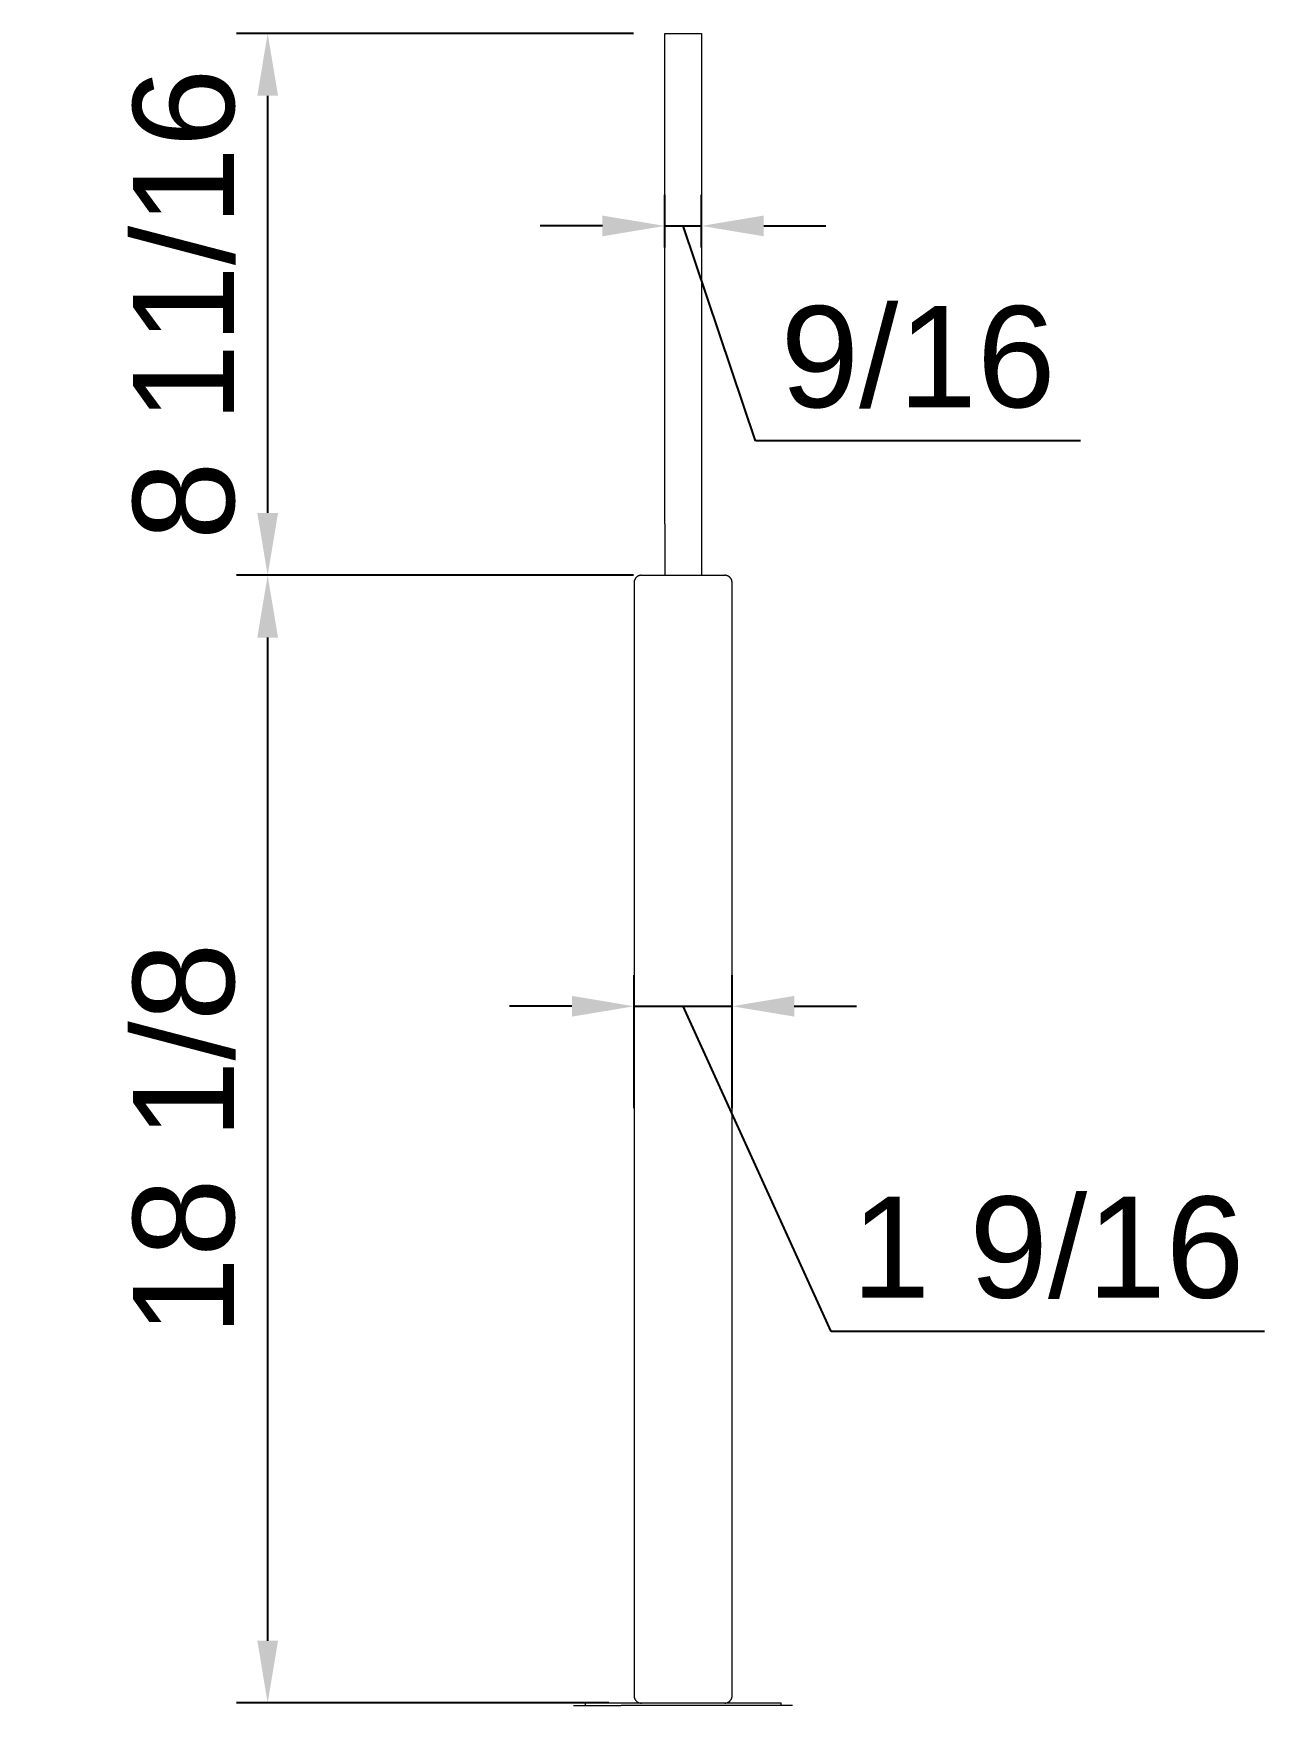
# Model space of a CAD drawing. Header units: inches. Extents: x -13 to 609, y -6 to 131.
# Drawn here: x 521.19 to 540.97, y 103.76 to 130.61 of the extents above; entities that cross this region are included whole.
import ezdxf

# ---------------------------------------------------------------- set-up
doc = ezdxf.new("R2010")
doc.units = ezdxf.units.IN
doc.header["$PDSIZE"] = -1
doc.layers.add('ZANO_R', color=7, linetype='Continuous', lineweight=0)
doc.styles.add('Arial', font='arial.ttf')
doc.styles.get("Standard").update_dxf_attribs({"font": 'ARIALUNI.TTF'})
doc.dimstyles.new('amerykanie', dxfattribs={"dimtxt": 50, "dimasz": 50, "dimexe": 0.5, "dimexo": 0.5, "dimgap": 1, "dimtad": 1, "dimdec": 0, "dimzin": 0, "dimlunit": 5, "dimtxsty": 'Standard', "dimcen": 0.09, "dimclrd": 1, "dimclre": 1, "dimclrt": 1, "dimazin": 0, "dimtfac": 1, "dimtdec": 0, "dimtmove": 0, "dimatfit": 3, "dimfxl": 1, "dimtzin": 0, "dimarcsym": 1})

# ---------------------------------------------------------------- blocks, each defined once
blk = doc.blocks.new('*D460')
at = {"layer": 'Defpoints', "color": 0}
for p in [(531.919, 127.515), (531.329, 126.669), (531.919, 126.669)]:
    blk.add_point(p, dxfattribs=at)
at = {"layer": 'ZANO_R', "color": 1, "lineweight": -2}
for p, q in [((531.329, 127.169), (531.329, 128.015)), ((531.919, 127.169), (531.919, 128.015)), ((530.329, 127.515), (529.329, 127.515)), ((531.329, 127.515), (531.919, 127.515)), ((532.788, 124.064), (531.624, 127.515)), ((532.919, 127.515), (533.919, 127.515)), ((538.008, 124.064), (532.788, 124.064))]:
    blk.add_line(p, q, dxfattribs=at)
at = {"layer": 'ZANO_R', "color": 1}
for points in [[(530.329, 127.348), (530.329, 127.681), (531.329, 127.515)], [(532.919, 127.681), (532.919, 127.348), (531.919, 127.515)]]:
    blk.add_solid(points, dxfattribs=at)
at = {"layer": 'ZANO_R', "color": 1, "insert": (535.398, 125.404), "char_height": 1.625, "attachment_point": 5, "style": 'Arial'}
blk.add_mtext('9/16', dxfattribs=at)
blk = doc.blocks.new('*D461')
at = {"layer": 'Defpoints', "color": 0}
for p in [(532.411, 114.984), (530.837, 112.85), (532.411, 112.85)]:
    blk.add_point(p, dxfattribs=at)
at = {"layer": 'ZANO_R', "color": 1, "lineweight": -2}
for p, q in [((530.837, 113.35), (530.837, 115.484)), ((532.411, 113.35), (532.411, 115.484)), ((529.837, 114.984), (528.837, 114.984)), ((530.837, 114.984), (532.411, 114.984)), ((534.005, 109.764), (531.624, 114.984)), ((533.411, 114.984), (534.411, 114.984)), ((540.966, 109.764), (534.005, 109.764))]:
    blk.add_line(p, q, dxfattribs=at)
at = {"layer": 'ZANO_R', "color": 1}
for points in [[(529.837, 114.818), (529.837, 115.151), (530.837, 114.984)], [(533.411, 115.151), (533.411, 114.818), (532.411, 114.984)]]:
    blk.add_solid(points, dxfattribs=at)
at = {"layer": 'ZANO_R', "color": 1, "insert": (537.485, 111.105), "char_height": 1.625, "attachment_point": 5, "style": 'Arial'}
blk.add_mtext('1 9/16', dxfattribs=at)
blk = doc.blocks.new('*D462')
at = {"layer": 'Defpoints', "color": 0}
for p in [(531.329, 130.606), (524.95, 121.905), (531.329, 121.905)]:
    blk.add_point(p, dxfattribs=at)
at = {"layer": 'ZANO_R', "color": 1, "lineweight": -2}
for p, q in [((530.829, 130.606), (524.45, 130.606)), ((524.95, 129.606), (524.95, 122.905)), ((530.829, 121.905), (524.45, 121.905))]:
    blk.add_line(p, q, dxfattribs=at)
at = {"layer": 'ZANO_R', "color": 1}
for points in [[(525.117, 129.606), (524.784, 129.606), (524.95, 130.606)], [(524.784, 122.905), (525.117, 122.905), (524.95, 121.905)]]:
    blk.add_solid(points, dxfattribs=at)
at = {"layer": 'ZANO_R', "color": 1, "insert": (523.61, 126.255), "char_height": 1.625, "attachment_point": 5, "rotation": 90, "style": 'Arial'}
blk.add_mtext('8 11/16', dxfattribs=at)
blk = doc.blocks.new('*D463')
at = {"layer": 'Defpoints', "color": 0}
for p in [(531.329, 121.905), (524.95, 103.797), (530.933, 103.797)]:
    blk.add_point(p, dxfattribs=at)
at = {"layer": 'ZANO_R', "color": 1, "lineweight": -2}
for p, q in [((530.829, 121.905), (524.45, 121.905)), ((524.95, 120.905), (524.95, 104.797)), ((530.433, 103.797), (524.45, 103.797))]:
    blk.add_line(p, q, dxfattribs=at)
at = {"layer": 'ZANO_R', "color": 1}
for points in [[(525.117, 120.905), (524.784, 120.905), (524.95, 121.905)], [(524.784, 104.797), (525.117, 104.797), (524.95, 103.797)]]:
    blk.add_solid(points, dxfattribs=at)
at = {"layer": 'ZANO_R', "color": 1, "insert": (523.61, 112.851), "char_height": 1.625, "attachment_point": 5, "rotation": 90, "style": 'Arial'}
blk.add_mtext('18 1/8', dxfattribs=at)

msp = doc.modelspace()

# ---------------------------------------------------------------- linework, layer by layer
at = {"layer": 'ZANO_R'}
for p, q in [((531.32866, 130.60552), (531.91921, 130.60552)), ((531.32866, 122.73151), (531.32866, 130.60552)), ((531.91921, 130.60552), (531.91921, 122.73151)), ((531.32866, 122.73151), (531.32866, 121.90474)), ((531.91921, 122.73151), (531.91921, 121.90474)), ((530.92668, 121.90138), (530.92278, 121.90036)), ((530.93062, 121.90227), (530.92668, 121.90138)), ((530.93458, 121.90302), (530.93062, 121.90227)), ((530.93856, 121.90364), (530.93458, 121.90302)), ((530.94257, 121.90412), (530.93856, 121.90364)), ((530.94659, 121.90446), (530.94257, 121.90412)), ((530.95061, 121.90467), (530.94659, 121.90446)), ((530.95465, 121.90474), (530.95061, 121.90467)), ((530.95465, 121.90474), (532.29323, 121.90474)), ((532.29726, 121.90467), (532.29323, 121.90474)), ((532.30129, 121.90446), (532.29726, 121.90467)), ((532.30531, 121.90412), (532.30129, 121.90446)), ((532.30931, 121.90364), (532.30531, 121.90412)), ((532.3133, 121.90302), (532.30931, 121.90364)), ((532.31726, 121.90227), (532.3133, 121.90302)), ((532.32119, 121.90138), (532.31726, 121.90227)), ((532.32509, 121.90036), (532.32119, 121.90138)), ((530.8366, 121.79066), (530.83654, 121.78663)), ((530.83654, 121.78663), (530.83654, 103.91261)), ((530.83681, 121.79469), (530.8366, 121.79066)), ((530.83716, 121.7987), (530.83681, 121.79469)), ((530.83764, 121.80271), (530.83716, 121.7987)), ((530.83825, 121.80669), (530.83764, 121.80271)), ((530.83901, 121.81066), (530.83825, 121.80669)), ((530.83989, 121.81459), (530.83901, 121.81066)), ((530.84092, 121.81849), (530.83989, 121.81459)), ((530.84207, 121.82236), (530.84092, 121.81849)), ((530.84336, 121.82618), (530.84207, 121.82236)), ((530.84477, 121.82996), (530.84336, 121.82618)), ((530.84631, 121.83368), (530.84477, 121.82996)), ((530.84798, 121.83735), (530.84631, 121.83368)), ((530.84978, 121.84096), (530.84798, 121.83735)), ((530.85169, 121.84451), (530.84978, 121.84096)), ((530.85373, 121.84799), (530.85169, 121.84451)), ((530.85588, 121.8514), (530.85373, 121.84799)), ((530.85815, 121.85474), (530.85588, 121.8514)), ((530.86054, 121.85799), (530.85815, 121.85474)), ((530.86303, 121.86116), (530.86054, 121.85799)), ((530.86562, 121.86425), (530.86303, 121.86116)), ((530.86833, 121.86724), (530.86562, 121.86425)), ((530.87113, 121.87014), (530.86833, 121.86724)), ((530.87403, 121.87295), (530.87113, 121.87014)), ((530.87702, 121.87565), (530.87403, 121.87295)), ((530.88011, 121.87825), (530.87702, 121.87565)), ((530.88328, 121.88074), (530.88011, 121.87825)), ((530.88653, 121.88312), (530.88328, 121.88074)), ((530.88987, 121.88539), (530.88653, 121.88312)), ((530.89328, 121.88754), (530.88987, 121.88539)), ((530.89676, 121.88958), (530.89328, 121.88754)), ((530.90031, 121.89149), (530.89676, 121.88958)), ((530.90392, 121.89329), (530.90031, 121.89149)), ((530.90759, 121.89496), (530.90392, 121.89329)), ((530.91132, 121.8965), (530.90759, 121.89496)), ((530.91509, 121.89792), (530.91132, 121.8965)), ((530.91892, 121.8992), (530.91509, 121.89792)), ((530.92278, 121.90036), (530.91892, 121.8992)), ((532.32896, 121.8992), (532.32509, 121.90036)), ((532.33278, 121.89792), (532.32896, 121.8992)), ((532.33656, 121.8965), (532.33278, 121.89792)), ((532.34028, 121.89496), (532.33656, 121.8965)), ((532.34396, 121.89329), (532.34028, 121.89496)), ((532.34757, 121.89149), (532.34396, 121.89329)), ((532.35112, 121.88958), (532.34757, 121.89149)), ((532.3546, 121.88754), (532.35112, 121.88958)), ((532.35801, 121.88539), (532.3546, 121.88754)), ((532.36134, 121.88312), (532.35801, 121.88539)), ((532.3646, 121.88074), (532.36134, 121.88312)), ((532.36777, 121.87825), (532.3646, 121.88074)), ((532.37085, 121.87565), (532.36777, 121.87825)), ((532.37385, 121.87295), (532.37085, 121.87565)), ((532.37675, 121.87014), (532.37385, 121.87295)), ((532.37955, 121.86724), (532.37675, 121.87014)), ((532.38225, 121.86425), (532.37955, 121.86724)), ((532.38485, 121.86116), (532.38225, 121.86425)), ((532.38734, 121.85799), (532.38485, 121.86116)), ((532.38972, 121.85474), (532.38734, 121.85799)), ((532.39199, 121.8514), (532.38972, 121.85474)), ((532.39414, 121.84799), (532.39199, 121.8514)), ((532.39618, 121.84451), (532.39414, 121.84799)), ((532.3981, 121.84096), (532.39618, 121.84451)), ((532.39989, 121.83735), (532.3981, 121.84096)), ((532.40156, 121.83368), (532.39989, 121.83735)), ((532.4031, 121.82996), (532.40156, 121.83368)), ((532.40452, 121.82618), (532.4031, 121.82996)), ((532.4058, 121.82236), (532.40452, 121.82618)), ((532.40696, 121.81849), (532.4058, 121.82236)), ((532.40798, 121.81459), (532.40696, 121.81849)), ((532.40887, 121.81066), (532.40798, 121.81459)), ((532.40962, 121.80669), (532.40887, 121.81066)), ((532.41024, 121.80271), (532.40962, 121.80669)), ((532.41072, 121.7987), (532.41024, 121.80271)), ((532.41106, 121.79469), (532.41072, 121.7987)), ((532.41127, 121.79066), (532.41106, 121.79469)), ((532.41134, 121.78663), (532.41127, 121.79066)), ((532.41134, 103.91261), (532.41134, 121.78663)), ((530.83654, 103.91261), (530.8366, 103.90858)), ((532.41127, 103.90858), (532.41134, 103.91261)), ((529.8655, 103.75513), (529.86542, 103.75513)), ((529.86542, 103.75513), (529.86544, 103.75513)), ((529.86544, 103.75513), (529.8655, 103.75513)), ((529.8655, 103.75513), (529.86618, 103.75513)), ((529.86618, 103.75513), (529.86955, 103.75513)), ((529.86955, 103.75513), (529.88387, 103.75513)), ((529.88387, 103.75513), (529.93943, 103.75513)), ((529.93943, 103.75513), (530.12897, 103.75513)), ((530.04913, 103.7945), (530.04913, 103.75513)), ((530.95402, 103.7945), (530.04923, 103.7945)), ((530.12897, 103.75513), (530.62887, 103.75513)), ((532.15559, 103.75513), (530.62887, 103.75513)), ((530.8366, 103.90858), (530.83681, 103.90455)), ((530.83681, 103.90455), (530.83716, 103.90053)), ((530.83716, 103.90053), (530.83764, 103.89653)), ((530.83764, 103.89653), (530.83825, 103.89254)), ((530.83825, 103.89254), (530.83901, 103.88858)), ((530.83901, 103.88858), (530.83989, 103.88465)), ((530.83989, 103.88465), (530.84092, 103.88074)), ((530.84092, 103.88074), (530.84207, 103.87688)), ((530.84207, 103.87688), (530.84336, 103.87306)), ((530.84336, 103.87306), (530.84477, 103.86928)), ((530.84477, 103.86928), (530.84631, 103.86556)), ((530.84631, 103.86556), (530.84798, 103.86188)), ((530.84798, 103.86188), (530.84978, 103.85827)), ((530.84978, 103.85827), (530.85169, 103.85472)), ((530.85169, 103.85472), (530.85373, 103.85124)), ((530.85373, 103.85124), (530.85588, 103.84783)), ((530.85588, 103.84783), (530.85815, 103.8445)), ((530.85815, 103.8445), (530.86054, 103.84124)), ((530.86054, 103.84124), (530.86303, 103.83807)), ((530.86303, 103.83807), (530.86562, 103.83499)), ((530.86562, 103.83499), (530.86833, 103.83199)), ((530.86833, 103.83199), (530.87113, 103.82909)), ((530.87113, 103.82909), (530.87403, 103.82629)), ((530.87403, 103.82629), (530.87702, 103.82359)), ((530.87702, 103.82359), (530.88011, 103.82099)), ((530.88011, 103.82099), (530.88328, 103.8185)), ((530.88328, 103.8185), (530.88653, 103.81612)), ((530.88653, 103.81612), (530.88987, 103.81385)), ((530.88987, 103.81385), (530.89328, 103.8117)), ((530.89328, 103.8117), (530.89676, 103.80966)), ((530.89676, 103.80966), (530.90031, 103.80774)), ((530.90031, 103.80774), (530.90392, 103.80595)), ((530.90392, 103.80595), (530.90759, 103.80428)), ((530.90759, 103.80428), (530.91132, 103.80274)), ((530.91132, 103.80274), (530.91509, 103.80132)), ((530.91509, 103.80132), (530.91892, 103.80003)), ((530.91892, 103.80003), (530.92278, 103.79888)), ((530.92278, 103.79888), (530.92668, 103.79786)), ((530.92668, 103.79786), (530.93062, 103.79697)), ((530.93062, 103.79697), (530.93458, 103.79622)), ((530.93458, 103.79622), (530.93856, 103.7956)), ((530.93856, 103.7956), (530.94257, 103.79512)), ((530.94257, 103.79512), (530.94659, 103.79478)), ((530.94659, 103.79478), (530.95061, 103.79457)), ((530.95061, 103.79457), (530.95465, 103.7945)), ((532.29323, 103.7945), (530.95465, 103.7945)), ((533.04205, 103.75513), (532.15559, 103.75513)), ((532.29323, 103.7945), (532.29726, 103.79457)), ((533.19874, 103.7945), (532.29385, 103.7945)), ((532.29726, 103.79457), (532.30129, 103.79478)), ((532.30129, 103.79478), (532.30531, 103.79512)), ((532.30531, 103.79512), (532.30931, 103.7956)), ((532.30931, 103.7956), (532.3133, 103.79622)), ((532.3133, 103.79622), (532.31726, 103.79697)), ((532.31726, 103.79697), (532.32119, 103.79786)), ((532.32119, 103.79786), (532.32509, 103.79888)), ((532.32509, 103.79888), (532.32896, 103.80003)), ((532.32896, 103.80003), (532.33278, 103.80132)), ((532.33278, 103.80132), (532.33656, 103.80274)), ((532.33656, 103.80274), (532.34028, 103.80428)), ((532.34028, 103.80428), (532.34396, 103.80595)), ((532.34396, 103.80595), (532.34757, 103.80774)), ((532.34757, 103.80774), (532.35112, 103.80966)), ((532.35112, 103.80966), (532.3546, 103.8117)), ((532.3546, 103.8117), (532.35801, 103.81385)), ((532.35801, 103.81385), (532.36134, 103.81612)), ((532.36134, 103.81612), (532.3646, 103.8185)), ((532.3646, 103.8185), (532.36777, 103.82099)), ((532.36777, 103.82099), (532.37085, 103.82359)), ((532.37085, 103.82359), (532.37385, 103.82629)), ((532.37385, 103.82629), (532.37675, 103.82909)), ((532.37675, 103.82909), (532.37955, 103.83199)), ((532.37955, 103.83199), (532.38225, 103.83499)), ((532.38225, 103.83499), (532.38485, 103.83807)), ((532.38485, 103.83807), (532.38734, 103.84124)), ((532.38734, 103.84124), (532.38972, 103.8445)), ((532.38972, 103.8445), (532.39199, 103.84783)), ((532.39199, 103.84783), (532.39414, 103.85124)), ((532.39414, 103.85124), (532.39618, 103.85472)), ((532.39618, 103.85472), (532.3981, 103.85827)), ((532.3981, 103.85827), (532.39989, 103.86188)), ((532.39989, 103.86188), (532.40156, 103.86556)), ((532.40156, 103.86556), (532.4031, 103.86928)), ((532.4031, 103.86928), (532.40452, 103.87306)), ((532.40452, 103.87306), (532.4058, 103.87688)), ((532.4058, 103.87688), (532.40696, 103.88074)), ((532.40696, 103.88074), (532.40798, 103.88465)), ((532.40798, 103.88465), (532.40887, 103.88858)), ((532.40887, 103.88858), (532.40962, 103.89254)), ((532.40962, 103.89254), (532.41024, 103.89653)), ((532.41024, 103.89653), (532.41072, 103.90053)), ((532.41072, 103.90053), (532.41106, 103.90455)), ((532.41106, 103.90455), (532.41127, 103.90858)), ((533.30037, 103.75513), (533.04205, 103.75513)), ((533.19874, 103.75513), (533.19874, 103.7945)), ((533.36312, 103.75513), (533.30037, 103.75513)), ((533.37799, 103.75513), (533.36312, 103.75513)), ((533.38149, 103.75513), (533.37799, 103.75513)), ((533.38228, 103.75513), (533.38149, 103.75513)), ((533.38244, 103.75513), (533.38228, 103.75513)), ((533.38244, 103.75513), (533.38244, 103.75513))]:
    msp.add_line(p, q, dxfattribs=at)

# ---------------------------------------------------------------- dimensions: what is measured, and where the dimension line sits
for base, p1, p2, picture, middle in [((524.95045, 121.90474), (531.32866, 130.60552), (531.32866, 121.90474), '*D462', (523.61024, 126.25513)), ((524.950454, 103.796594), (531.328662, 121.904737), (530.932597, 103.796594), '*D463', (523.610242, 112.850666))]:
    dim = msp.add_linear_dim(base=base, p1=p1, p2=p2, angle=90, dimstyle='amerykanie', override={"dimtxt": 1.625, "dimasz": 1, "dimgap": 0.5, "dimdec": 4, "dimtxsty": 'Arial', "dimaunit": 1, "dimadec": 1, "dimtdec": 4, "dimtmove": 1, "dimfrac": 2}, dxfattribs=at)
    dim.commit()
    dim.dimension.update_dxf_attribs({"geometry": picture, "text_midpoint": middle})
for base, p1, p2, picture, middle in [((531.919213, 127.5147), (531.328662, 126.668516), (531.919213, 126.668516), '*D460', (533.288234, 124.063545)), ((532.41134, 114.98443), (530.83654, 112.84962), (532.41134, 112.84962), '*D461', (534.50532, 109.76432))]:
    dim = msp.add_linear_dim(base=base, p1=p1, p2=p2, dimstyle='amerykanie', override={"dimtxt": 1.625, "dimasz": 1, "dimgap": 0.5, "dimdec": 4, "dimtxsty": 'Arial', "dimaunit": 1, "dimadec": 1, "dimtdec": 4, "dimtmove": 1, "dimfrac": 2}, dxfattribs=at)
    dim.commit()
    dim.dimension.update_dxf_attribs({"geometry": picture, "text_midpoint": middle, "dimtype": 160})

doc.saveas('drawing.dxf')
